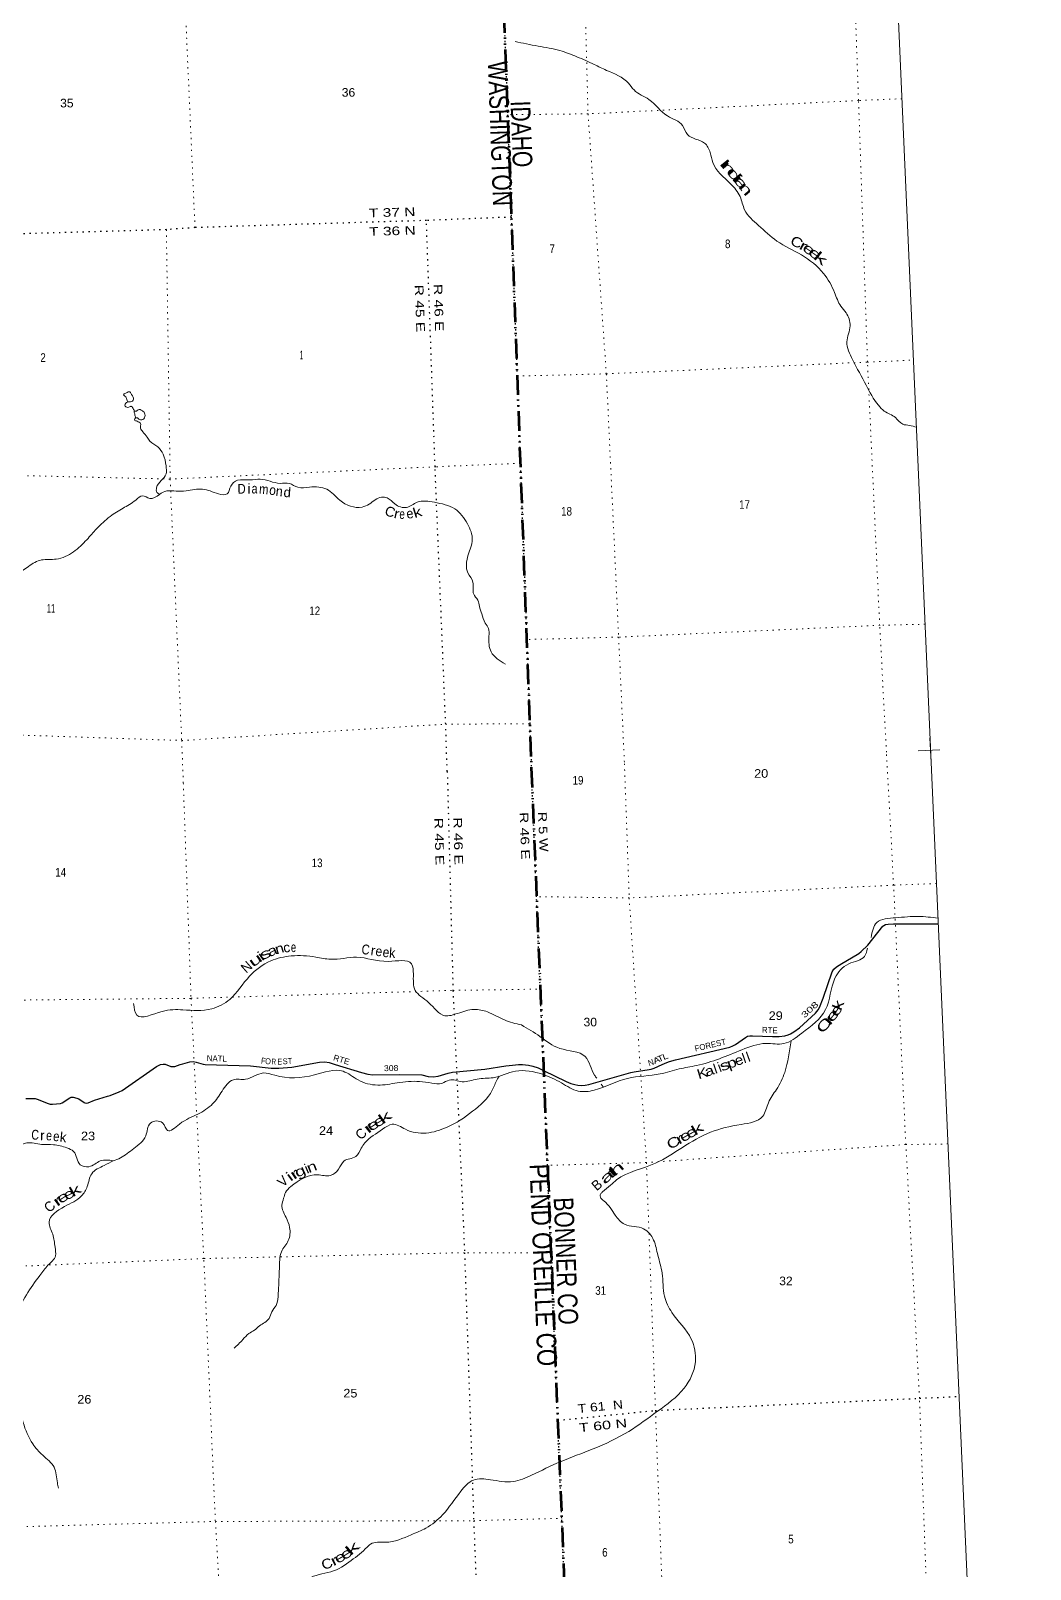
# Model space of a CAD drawing. Header units: feet. Extents: x 727543 to 978287, y 379550 to 572970.
# Drawn here: x 957712 to 978042, y 418284 to 449565 of the extents above; entities that cross this region are included whole.
import ezdxf
from ezdxf.enums import TextEntityAlignment as Align

# ---------------------------------------------------------------- set-up
doc = ezdxf.new("R2010")
doc.units = ezdxf.units.FT
doc.header["$LTSCALE"] = 80
doc.linetypes.add('DASH_DOUBLE_DOT', pattern=[9.2, 5, -1.2, 0.3, -1.2, 0.3, -1.2])
doc.linetypes.add('DOTTED', pattern=[1.5, 0.3, -1.2])
for name, color, linetype, lineweight in [('10', 7, 'DASH_DOUBLE_DOT', 70), ('29', 7, 'Continuous', 25), ('39', 7, 'Continuous', 13), ('4', 7, 'Continuous', 13), ('6', 7, 'DOTTED', 25), ('7', 7, 'DOTTED', 13)]:
    doc.layers.add(name, color=color, linetype=linetype, lineweight=lineweight)
for name, color, linetype in [('12', 7, 'Continuous'), ('30', 7, 'Continuous'), ('41', 7, 'Continuous')]:
    doc.layers.add(name, color=color, linetype=linetype)

msp = doc.modelspace()

# ---------------------------------------------------------------- linework, layer by layer
at = {"layer": '10'}
msp.add_line((967893.66, 434579.43), (969751.99, 388604.51), dxfattribs=at)
msp.add_lwpolyline([(966212.63, 480581.29), (966235.66, 480077.02), (967893.66, 434579.43)], dxfattribs=at)
at = {"layer": '29'}
for points in [[(968142.35, 428426.85), (968599.6, 428201.16), (968697.39, 428162.07), (968778.87, 428137.73), (968837.06, 428125.29), (968922.82, 428120.39), (968988.98, 428125.29), (969059.95, 428138.39), (969915.23, 428385.18), (969984.64, 428399.81), (970291.83, 428442.35), (970331.8, 428451.37), (970395.51, 428473.44), (970557.32, 428547.48), (970649.17, 428587.69), (970701.81, 428605.83), (970829.39, 428642.83), (971932.19, 428901.5), (971995.61, 428924.57), (972047.07, 428951.54), (972247.47, 429098.36), (972287.21, 429120.7), (972336.22, 429130.51), (972395.34, 429132.48), (972798.8, 429113.28), (972934.11, 429118.25), (973049.28, 429132.96), (973120.34, 429150.13), (973165.76, 429173.15), (973233.06, 429208.97), (973347.5, 429294.11), (973671.69, 429591.43), (973724.91, 429656.23), (973755, 429706.66), (973827.59, 429896.54), (974014.74, 430432.37), (974045.38, 430487.15), (974098.06, 430535.34), (974207.17, 430603.01), (974523.41, 430781.69), (974556.29, 430802.58), (974605.3, 430841.81), (974737.96, 430971.2), (975043.91, 431356.68), (975066.75, 431373.28), (975095.37, 431391), (975154.18, 431400.81), (975257.19, 431405.61), (976170.27, 431409.52)], [(957611.43, 427852.42), (957800.22, 427853.3), (957840.62, 427844.09), (958063.83, 427750.72), (958105.17, 427741.71), (958155.88, 427742.34), (958316.98, 427754.9), (958352.02, 427767.88), (958507.36, 427872.14), (958535.5, 427879.57), (958576.4, 427880.51), (958650.23, 427865.34), (958689.39, 427849.1), (958798.18, 427773.74), (958814.91, 427765.37), (958838.4, 427763.74), (958877.68, 427767.46), (959008.47, 427822.87), (959272.77, 427899.65), (959329.58, 427918.19), (959511.59, 427989.36), (959568.69, 428019.21), (960269.95, 428505.7), (960308.7, 428527.37), (960352.64, 428544.12), (960402.85, 428554.58), (960446.22, 428550.85), (960563.94, 428506.43), (960589.05, 428504.34), (960609.58, 428505.2), (960641.35, 428508.53), (960747.73, 428545.7), (960802.45, 428562.96), (960946.8, 428602.73), (961016.25, 428606.44), (961078.61, 428596.45), (961218.78, 428552.49), (961258.16, 428545.97), (962178.88, 428520.73), (962603.47, 428475.32), (962758.6, 428472.93), (963019.25, 428492.16), (963587.08, 428594.35), (963695.87, 428602.72), (963783.74, 428590.16), (963902.76, 428548.84), (964437.35, 428386.46), (964566.2, 428347.32), (964669.09, 428335.89), (965211.54, 428346.75), (965663.84, 428336.01), (965796.38, 428305.46), (965897.46, 428295.54), (965997.22, 428309.65), (966199.94, 428372.94), (966290.12, 428393.38), (966950.51, 428453.62), (967375.75, 428516.92), (967507.75, 428535.74), (967635.37, 428544.11), (967716.96, 428544.11), (967836.21, 428535.73), (967926.42, 428513.82), (968032.88, 428479.21), (968142.35, 428426.85)]]:
    msp.add_lwpolyline(points, dxfattribs=at)
at = {"layer": '39'}
msp.add_line((969355.33, 428094.51), (969317.26, 428145.24), dxfattribs=at)
for points in [[(967562.22, 449345.06), (968029.51, 449253.68), (968474.6, 449161.26), (968822.2, 449035.88), (969173.26, 448880.3), (969421.55, 448760.37), (969872.69, 448498.12), (969982.28, 448361.53), (970286.66, 448167.29), (970662.31, 447834.65), (970970.91, 447636.56), (971070.61, 447452.92), (971416.29, 447282.91), (971530.58, 447089.83), (971584.65, 446887.84), (971947.04, 446451.29), (972139.04, 446197.08), (972232.78, 445926.08), (972514.77, 445607.25), (972885.62, 445290.58), (973390.35, 445006.56), (973836.79, 444630.68), (974061.44, 444242.32), (974189.85, 443964.85), (974295.22, 443832.11), (974376.56, 443566.6), (974313.16, 443241.61), (974427.45, 442878.43), (974702.82, 442358.8), (974952.73, 441949.35), (975073.46, 441833.53), (975298.12, 441700.34), (975448.05, 441565.65), (975586.65, 441541.81), (975727.46, 441502.53)], [(959702.63, 442020.15), (959778.7, 442035.88), (959801.37, 442069.36), (959764.39, 442166.84), (959727.41, 442221.8), (959645.58, 442199.72), (959598.7, 442165.11), (959628.38, 442136.13), (959666.03, 442067.03), (959682.07, 442027.28), (959702.63, 442020.15)], [(959705.88, 442020.82), (959631.93, 441976.31), (959634.14, 441929.84), (959703.78, 441910.84), (959757.47, 441929.58), (959802.9, 441866.91), (959820.82, 441831.84)], [(959843.43, 441694.66), (959825.47, 441774.82), (959818.84, 441829.19), (959861.11, 441833.2), (959894.24, 441859.07), (959982.13, 441838.91), (960033.99, 441768.45), (960009.98, 441678.21), (959926.03, 441658.05), (959865.52, 441697.73), (959843.43, 441694.66)], [(959845.77, 441694.99), (959825.18, 441653.3), (959877.05, 441625.37), (959943.9, 441579.91), (959946.39, 441484.85), (959990.28, 441411.99), (960078.26, 441304.75), (960136.76, 441222.46), (960294.08, 441102.29), (960406.27, 440953.67), (960463.89, 440719.44), (960463.6, 440555.39), (960270.72, 440274.93), (960279.27, 440180.15), (960329.44, 440137.76)], [(967367.12, 436686.8), (967076.29, 436936.36), (967030.86, 437254.19), (967023.37, 437411.8), (966955.47, 437522.01), (966887.95, 437709.19), (966838.3, 437860.76), (966804.01, 437986.72), (966721.22, 438112.43), (966705.85, 438350.67), (966603.85, 438540.28), (966610.49, 438911.19), (966693.01, 439216.83), (966594.75, 439540.27), (966335.71, 439843.98), (965922.99, 439978.43), (965569.24, 439977.95), (965355.9, 439872.71), (965115.97, 439944.43), (964960.57, 440066.71), (964848.67, 440081.69), (964598.55, 439942.31), (964449.86, 439880.62), (964000.54, 440019.43), (963733.24, 440241.74), (963573.51, 440284.84), (963381.41, 440285.91), (963145.03, 440282.86), (962973.58, 440359.84), (962783.4, 440363.02), (962381.14, 440447.34), (962169.64, 440431.29), (961919.24, 440425.56), (961779.29, 440307.58), (961708.02, 440148.28), (961532.05, 440150.11), (961208.08, 440246.22), (960872.19, 440210.13), (960668.18, 440206.59), (960482.13, 440207.94), (960327.77, 440137.88), (960133.56, 440055.82), (959983.34, 440111.52), (959848, 440024.13), (959589.04, 439858.01), (959326.15, 439689.68), (959049.04, 439437.65), (958853.28, 439217.8), (958579.92, 438972.02), (958231.25, 438821.93), (957930.8, 438805.74), (957666.18, 438673.78), (957422.5, 438569.13), (957246.63, 438654), (957043.1, 438597.82)], [(976165.32, 431522.62), (975766.93, 431558.05), (975305.18, 431531.66), (974918.18, 431432.35), (974806.06, 431127.66)], [(974731.03, 430909.22), (974673.15, 430745.9), (974349.72, 430593.9), (974069.24, 430302.12), (973879.27, 429662.29), (973395.68, 429185.28), (973028.7, 428971.52), (972668.54, 428974.79), (972175.79, 428845.51), (971254.17, 428525.53), (970897.83, 428456.11), (970516.85, 428355), (969852.14, 428265.25), (969169.05, 428024.68), (968848.49, 428005.74), (968508.71, 428171.87), (968120.69, 428348), (967571.39, 428410.13), (967115.15, 428278.73), (966795, 428251.71), (966488.44, 428197.06), (966223.72, 428231.68), (966073.62, 428163.01), (965869.07, 428168.42), (965620.59, 428201.88), (965165, 428173.78), (964768.96, 428128.58), (964369.12, 428233.02), (964064.61, 428409.31), (963484.08, 428334.12), (962675.45, 428327.89), (962440.45, 428374.21), (962081.02, 428247.92), (961832.84, 428236.85), (961602.26, 428005.99), (961411.69, 427744.85), (961111.05, 427538.64), (960737.49, 427334.66), (960495.56, 427204.45), (960392.41, 427358.97), (960149.86, 427356.29), (960050.36, 427093.88), (959806.82, 426840.07), (959535.8, 426647.57), (959390.94, 426591.34)], [(959803.97, 429788.15), (959866.88, 429552.53), (960382.76, 429626.33), (960807.78, 429658.89), (961393.29, 429677.64), (961759.31, 429871.1), (962163.27, 430343.97), (962592.04, 430652.11), (963011.44, 430753.21), (963510.12, 430730.93), (963811.78, 430686.11), (964337.43, 430728.03), (964985.02, 430642.74), (965456.94, 430590.7), (965494.06, 430384.1), (965531.59, 430054), (965803.29, 429809.15), (966136.98, 429539.23), (966393.43, 429585.16), (966728.98, 429665.64), (967000.49, 429617.2), (967344.81, 429453.14), (967694.02, 429350.07)], [(969224.98, 428268.2), (969179.39, 428328.96), (968989.66, 428707.72), (968471.26, 428874.75), (968068.26, 429116.72), (967694.02, 429350.07)], [(945727.32, 429013.37), (946013.45, 429013.72), (946237.73, 428978.99), (946488.44, 428903.12), (946651.89, 428794.31), (946802.16, 428589.63), (947163.67, 428406.22), (947593.43, 428155.54), (947865.35, 427983.6), (948067.86, 427862.67), (948243.08, 427683.61), (948401.93, 427276.89), (948499.65, 426994.51), (948642.91, 426769.21), (948861.13, 426657.21), (949078.44, 426794.23), (949224.39, 426826.23), (949494.1, 426735.17), (949850.96, 426717.56), (950232.63, 426458.27), (950357, 426246.14), (950676.64, 425704.15), (951006.5, 425429.97), (951490.43, 425496.01), (951797.09, 425510.17), (952155.85, 425340.79), (952577.99, 425312.45), (952932.72, 425258.28), (953489.12, 425099.33), (953951.81, 425030.6), (954524.23, 424836.05), (954620.39, 424776.33), (954763.91, 424816.31), (954898.51, 424872.01), (955025.92, 425103.49), (955155.12, 425223.71), (955437.04, 425208.21), (955776.52, 425367.87), (956162.53, 425720.33), (956389.7, 425823.44), (956649.22, 425810.81), (956944.75, 425921.58), (957017.59, 426075.26), (957071.12, 426250.2), (957246.49, 426376.9), (957324.11, 426593.61), (957450.15, 426851.35), (957628.92, 426951.9), (957931.75, 426923.34), (958176.84, 426916.03), (958447.19, 426851.33), (958584.53, 426777.58), (958719.94, 426509.34), (958894.01, 426467.91), (959126.49, 426585.47), (959391.11, 426591.34)], [(973175.93, 429029.99), (973047.19, 428387.31), (972879.32, 428040.29), (972715.49, 427770.43), (972600.5, 427495.06), (972160.28, 427328.06), (971537.6, 427169.65), (970967.22, 426862.13), (970417.87, 426539.53), (969628.72, 426200.22), (969504.83, 426094.47), (969344.21, 425956.4), (969330.06, 425942.12)], [(961845.95, 422778.45), (962026.85, 422954.04), (962149.78, 423077.97), (962251.69, 423140.05), (962366.13, 423233.16), (962558.39, 423385.05), (962614.13, 423517.58), (962700.24, 423649.7), (962746.13, 423893.08), (962767.32, 424337.65), (962776.7, 424583.15), (962808.88, 424740.77), (962950.73, 424966.94), (962977.09, 425235.62), (962905.9, 425436.37), (962817.83, 425688.88), (962855.11, 425826.52), (962891.53, 425941.84), (963004.39, 426065.23), (963548, 426304.51), (963803.6, 426289.66), (963974.83, 426418.16), (964081.43, 426583.75), (964321.34, 426675.39), (964433.88, 426843.32), (964508.83, 426956.62), (964868.6, 427230.74), (965063.51, 427332.15), (965331.83, 427228.87), (965754.39, 427153.97), (966179, 427271.55), (966700.01, 427594.68), (967098.23, 428022.7), (967198.15, 428238.57), (967236.59, 428306.56)], [(958060.46, 424467.88), (958214.4, 424656.22), (958205.09, 424833.91), (958159.06, 425094.72), (958083.41, 425341.81), (958396.49, 425658.02), (958745.1, 425874.86), (958860.41, 426067.23), (958951.95, 426327.2), (959206.09, 426494.5), (959391.11, 426591.34)], [(969330.06, 425942.12), (969295.02, 425897.81), (969297.47, 425848.78), (969369.98, 425773.49), (969601.65, 425481.99), (969789.29, 425297.5), (970178.31, 425206.66), (970380.49, 424976.37), (970467.48, 424667.11), (970555.21, 424305.24), (970602.16, 423833.89), (970752.95, 423503.69), (971147.21, 422965.63), (971230.25, 422500.24), (971001.53, 421963.73), (970459.8, 421495.74), (969874.44, 421088.21), (969148.98, 420729.99), (968483.08, 420470.08), (967898.81, 420196.26), (967525.37, 420067.21), (967060.23, 420105.43), (966714.83, 420097.32), (966457.82, 419869.12), (966088.46, 419392), (965750.77, 419121.07), (965450.46, 418985.75), (964926.6, 418832.56), (964623.12, 418796.29), (964555.5, 418736.03), (964230.11, 418461.69), (963815.47, 418231.25), (963365.92, 418088.05), (963130.32, 417682.79), (962754.6, 417249.88), (962363.83, 416949.82), (962105.44, 416747.87), (961627.43, 416568.75), (961293.45, 416265.62), (960990.6, 416178.76), (960668.78, 416337.94), (960581.68, 416649.23), (960245.62, 416655.79), (959797.87, 416516.74), (959539.62, 416505.13), (959375.17, 416324.34), (959143.65, 416265.55)], [(958060.46, 424467.88), (957897.5, 424258.81), (957623.05, 423861.62), (957420.25, 423447.97), (957355.13, 423108.4), (957451.68, 422809.76), (957448.32, 422372.21), (957443.16, 421892.04), (957556.75, 421268.3), (957751.46, 420833.1), (957955.66, 420602.92), (958184.9, 420357.86), (958253.95, 420043.59), (958275.91, 419933.38)]]:
    msp.add_spline(points, degree=3, dxfattribs=at)
at = {"layer": '4'}
for p, q in [((976000.93, 435185.5), (976023.27, 434686)), ((976000.93, 435185.5), (976023.27, 434686)), ((976000.93, 435185.5), (976023.27, 434686)), ((976200.66, 434944.18), (975762.35, 434924.57)), ((976200.66, 434944.18), (975762.35, 434924.57)), ((976200.66, 434944.18), (975762.35, 434924.57))]:
    msp.add_line(p, q, dxfattribs=at)
msp.add_lwpolyline([(969937.84, 572954.67), (978041.59, 388968.11), (947496.78, 387643.8), (916945.33, 386361.5), (886396.97, 385118.33), (855846.95, 383920.08), (825295.31, 382766.75), (794742.09, 381652.54), (764187.38, 380580.36), (733631.22, 379550.22), (727552.54, 563611.91)], dxfattribs=at)
msp.add_lwpolyline([(969937.84, 572954.67), (978041.59, 388968.11), (947496.78, 387643.8), (916945.33, 386361.5), (886396.97, 385118.33), (855846.95, 383920.08), (825295.31, 382766.75), (794742.09, 381652.54), (764187.38, 380580.36), (733631.22, 379550.22), (727552.54, 563611.91)], dxfattribs=at)
at = {"layer": '6'}
for points in [[(966212.63, 480581.29), (966263.14, 479313.13), (966305.64, 478156.71), (966459.79, 473926.67), (966512.63, 472476.61), (966652.37, 468641.85), (966706.39, 467159.47), (966845.67, 463337.5), (966900.87, 461822.84), (967040.14, 458001.19), (967095.16, 456491.31), (967232.96, 452709.88), (967289.55, 451157.05), (967409.75, 447858.65), (967485.64, 445776.02), (967603.43, 442543.79), (967800.7, 437177.08), (967861.05, 435474.23), (967893.66, 434579.43)], [(967485.64, 445776.02), (965759.94, 445707.98), (961052.51, 445562.99), (960470.25, 445521.36), (955746.3, 445383.69), (955186.23, 445343.11), (950399.75, 445202.5), (949855.53, 445168.74), (945088.84, 444994.63), (945045.11, 444990.48)], [(966182.81, 434504.8), (966151.48, 435467.06), (965935.2, 440699.96), (965759.94, 445707.98)], [(966182.81, 434504.8), (966300.09, 430054.06), (966535.17, 424720.77), (966721.72, 419271.53), (966926.96, 413928.58), (967126.06, 408664.26), (967415.17, 403380.4), (967560.67, 398135.53), (967785.66, 392801.72), (967959.29, 388526.33)], [(969751.99, 388604.51), (969717.51, 389457.63), (969579.89, 392862.22), (969504.34, 394731.36), (969363.46, 398216.59), (969289.71, 400041.25), (969150.96, 403473.88), (969075.33, 405345.01), (968931.96, 408781.85), (968860.81, 410652.23), (968723.73, 414043.66), (968648.39, 415907.5), (968511.45, 419324.13), (968429.98, 421310.96), (968292.14, 424720.95), (968220.35, 426497.12), (968075.53, 430079.98), (967999.57, 431959.14), (967893.66, 434579.43)], [(968429.98, 421310.96), (970418.4, 421513.8), (975789.05, 421760.81), (976595.6, 421797.53)]]:
    msp.add_lwpolyline(points, dxfattribs=at)
at = {"layer": '7'}
for p, q in [((966151.48, 435467.06), (967861.05, 435474.23)), ((968292.14, 424720.95), (968234.87, 424720.94))]:
    msp.add_line(p, q, dxfattribs=at)
for points in [[(961052.51, 445562.99), (960817.61, 450890.2), (960585.11, 456251.94), (960350.49, 461573.09), (960133.84, 466899.13), (960062.86, 468581.65)], [(975117.04, 434896.14), (974979.51, 437470.99), (974731.07, 442827.94), (974549.09, 448147.51), (974376.32, 453017.94)], [(968918.35, 452756.56), (969047.13, 447875.96), (969419.57, 442589.66), (969669.84, 437236.85), (969787.87, 434662.26)], [(975433.45, 448182.91), (974549.09, 448147.51), (969047.13, 447875.96), (967409.75, 447858.65)], [(960470.25, 445521.36), (960547.45, 440449.99), (960781.77, 435134.91), (960814.71, 434271.38)], [(967603.43, 442543.79), (969419.57, 442589.66), (974731.07, 442827.94), (975667.51, 442868.99)], [(967668.05, 440770.41), (965949.32, 440700.62), (960547.45, 440449.99), (955334.03, 440572.76), (950030.61, 440462.45), (945247.91, 440237.68)], [(975904.03, 437498.93), (974983.26, 437477.24), (969669.84, 437236.85), (967802.24, 437187.28)], [(945475.19, 434910.59), (950200.68, 435053.21), (955501.12, 435311.22), (960781.77, 435134.91), (966151.48, 435467.06)], [(977313.23, 388936.05), (977327.39, 389674.7), (977097.62, 394983.97), (976899.79, 400262.53), (976726.09, 405736.74), (976113.13, 411720.32), (975984.85, 416405.2), (975789.05, 421760.81), (975510.54, 426919.69), (975262.61, 432189.52), (975117.04, 434896.14)], [(969787.87, 434662.26), (969884.32, 431934.01), (970235.08, 426554.18), (970418.4, 421513.8), (970619.71, 416130.14), (970960.3, 410828.74), (971301.31, 405480.8), (971634.25, 400132.43), (971956.26, 394838.16), (971944.14, 389629.52), (971964.49, 388701.28)], [(960814.71, 434271.38), (960971.49, 429892.29), (961234.48, 424566.55), (961466.38, 419255.37), (961789.44, 413863.96), (961877.31, 409514.41)], [(976136.29, 432225.74), (975262.4, 432193.56), (969884.32, 431934.01), (967999.57, 431959.14)], [(945694.77, 429764.59), (950348.19, 429847.95), (955659.46, 429838.71), (960971.49, 429892.29), (966300.09, 430054.06), (968075.53, 430079.98)], [(976369.46, 426932.01), (975510.54, 426919.69), (970235.08, 426554.18), (968220.35, 426497.12)], [(967819.7, 424720.9), (966535.17, 424720.77), (961230.67, 424600.77), (955842.61, 424377.14), (951396.82, 424467.15)], [(946154.88, 418980.63), (950840.41, 419107.62), (956072.18, 419110.39), (961466.38, 419255.37), (966721.72, 419271.53), (968511.63, 419321.23)]]:
    msp.add_lwpolyline(points, dxfattribs=at)

# ---------------------------------------------------------------- texts
at = {"layer": '10', "width": 0.8}
for s, p in [('WASHINGTON', (967008.59, 448941.93)), ('IDAHO', (967469.67, 448136.39))]:
    msp.add_text(s, height=400, rotation=272.087, dxfattribs=at).set_placement(p)
at = {"layer": '12'}
for s, width, p in [('PEND OREILLE CO', 0.85, (967855.31, 426520.07)), ('BONNER CO', 0.8, (968347.09, 425837.56))]:
    msp.add_text(s, height=400, rotation=272.315, dxfattribs=dict(at, width=width)).set_placement(p)
at = {"layer": '30'}
for s, rotation, width, p in [('308', 42.524, 1.5, (973597.12, 429618.02)), ('F', 353.895, 0.85, (962436.24, 428563.61)), ('O', 353.895, 0.75, (962532.3, 428553.64)), ('R', 359.117, 0.65, (962653.09, 428544.56)), ('E', 2.219, 0.75, (962780.31, 428545.98)), ('S', 4.219, 0.8, (962891.5, 428553.64)), ('T', 4.219, 0.9, (962989.1, 428560.13)), ('RTE', 343.104, 1.05, (964015.65, 428586.58)), ('A', 24.588, 1.25, (970464.39, 428581.94)), ('T', 23.143, 1.35, (970543.58, 428617.15)), ('L', 20.514, 1.25, (970638.67, 428656.63)), ('308', 1.147, 1.1, (965044.11, 428414.25))]:
    msp.add_text(s, height=120, rotation=rotation, dxfattribs=dict(at, width=width)).set_placement(p, align=Align.CENTER)
for s, rotation, p in [('RTE', 357.275, (972742.82, 429186.02)), ('FOREST', 13.201, (971547.8, 428883.24)), ('NATL', 358.43, (961495.64, 428611.16)), ('N', 19.107, (970344.5, 428532.49))]:
    msp.add_text(s, height=120, rotation=rotation, dxfattribs=at).set_placement(p, align=Align.CENTER)
at = {"layer": '41'}
for s, rotation, width, p in [('I', 308.938, 2.05, (971751.16, 446806.29)), ('n', 310.611, 1.95, (971840.16, 446704.61)), ('d', 309.957, 2, (971941.42, 446582.56)), ('i', 309.957, 1.7, (972020.82, 446487.79)), ('a', 308.809, 1.9, (972086.27, 446409.68)), ('n', 309.317, 1.9, (972178.46, 446289.49)), ('C', 332.997, 1.25, (973247.7, 445179.45)), ('r', 331.752, 1.6, (973385, 445106.08)), ('e', 326.111, 1.6, (973487.34, 445041.7)), ('e', 324.087, 1.7, (973606.96, 444956.03)), ('k', 321.336, 2, (973717.51, 444862.84)), ('D', 0.293, 0.85, (962001.05, 440152.86)), ('a', 359.698, 0.8, (962263.72, 440157.93)), ('m', 355.267, 0.85, (962444.6, 440145.23)), ('o', 352.26, 0.9, (962619.31, 440127.91)), ('n', 354.321, 0.95, (962757.81, 440103.88)), ('C', 342.509, 1.05, (964991.89, 439690.87)), ('r', 347.217, 1.15, (965135.31, 439652.16)), ('e', 9.467, 0.95, (965438.29, 439651.68)), ('k', 17.16, 1.3, (965603.7, 439680.42)), ('e', 357.579, 0.75, (965262.34, 439640.92)), ('u', 35.222, 1.8, (962336.77, 430590.97)), ('i', 35.222, 1.5, (962449.88, 430670.26)), ('s', 27.119, 1.65, (962526.45, 430712.35)), ('a', 22.481, 1.35, (962659.76, 430768.48)), ('n', 16.656, 1.2, (962796.96, 430810.2)), ('c', 8.602, 1.05, (962930.47, 430828.62)), ('e', 0.087, 0.7, (963056.66, 430833.33)), ('C', 352.695, 0.85, (964511.6, 430786.36)), ('e', 352.3, 0.9, (964780.73, 430751.54)), ('e', 352.3, 0.9, (964926.54, 430731.37)), ('k', 356.757, 0.95, (965059.45, 430716.9)), ('k', 66.918, 1.45, (974225.88, 429716.03)), ('C', 49.027, 1.65, (973918.89, 429279.47)), ('r', 49.049, 2.1, (974021.76, 429393.1)), ('e', 51.049, 1.8, (974093.64, 429487.07)), ('e', 55.474, 1.65, (974174.5, 429599.23)), ('s', 20.527, 1.45, (971858.46, 428438.35)), ('p', 20.527, 1.3, (972002.72, 428488.07)), ('e', 19.063, 1.15, (972146.99, 428542.43)), ('K', 16.511, 1.2, (971399.51, 428276.57)), ('a', 19.125, 1.25, (971546.04, 428325.17)), ('r', 38.945, 2, (964643.51, 427186.58)), ('e', 33.278, 1.6, (964727.64, 427238.7)), ('e', 31.691, 1.55, (964843.47, 427311.13)), ('k', 35.502, 1.9, (964969.74, 427395.49)), ('k', 31.45, 1.75, (971320.83, 427154.53)), ('C', 357.254, 0.8, (957796.65, 427018.92)), ('e', 355.916, 0.8, (958078.24, 427004.8)), ('e', 353.623, 0.85, (958221.9, 426989.24)), ('C', 30.438, 1.35, (970830.17, 426874.39)), ('r', 30.438, 1.65, (970960.51, 426950.98)), ('e', 29.677, 1.45, (971066.64, 427011.55)), ('e', 28.45, 1.45, (971191.05, 427080.31)), ('i', 37.142, 1.55, (963034.91, 426188.12)), ('r', 34.425, 1.8, (963130.55, 426242.02)), ('g', 24.549, 1.45, (963229.39, 426288.18)), ('i', 23.112, 1.1, (963360.87, 426335.56)), ('n', 20.999, 1.35, (963462.42, 426373.77)), ('a', 40.643, 1.95, (969492.96, 426192.54)), ('t', 40.324, 1.8, (969602.76, 426285.43)), ('h', 40.264, 1.95, (969692.88, 426352.79)), ('k', 30.226, 1.7, (958664.04, 425902.91)), ('r', 36.34, 1.9, (958315.39, 425698.03)), ('e', 32.377, 1.55, (958411.83, 425766.79)), ('e', 27.674, 1.4, (958530.23, 425826.49)), ('r', 26.233, 1.55, (963928.3, 418373.8)), ('e', 29.233, 1.45, (964045.72, 418441.7)), ('e', 31.741, 1.55, (964178.77, 418521.06)), ('k', 40.668, 2.1, (964317.33, 418637.17)), ('C', 22.459, 1.15, (963774.32, 418304.16))]:
    msp.add_text(s, height=200, rotation=rotation, dxfattribs=dict(at, width=width)).set_placement(p, align=Align.CENTER)
for s, rotation, p in [('i', 0.368, (962152.37, 440153.73)), ('d', 355.679, (962922.6, 440081.67)), ('r', 352.695, (964661.54, 430767.13)), ('N', 41.509, (962166.57, 430455.33)), ('l', 19.125, (971667.85, 428364.76)), ('i', 20.527, (971755.2, 428399.38)), ('l', 19.063, (972253.34, 428579.09)), ('l', 19.892, (972338.6, 428607.61)), ('r', 358.667, (957946.18, 427005.7)), ('k', 354.416, (958361.05, 426971.04)), ('C', 45.356, (964499.44, 427067.87)), ('V', 43.818, (962905.43, 426102.56)), ('B', 40.766, (969290.94, 426024.7)), ('C', 43.501, (958163.06, 425588.16))]:
    msp.add_text(s, height=200, rotation=rotation, dxfattribs=at).set_placement(p, align=Align.CENTER)
at = {"layer": '6'}
for s, rotation, width, p in [('T 37 N', 1.764, 1.35, (965064.85, 445786.62)), ('T 36 N', 1.764, 1.35, (965071.03, 445408.19)), ('R 45 E', 272.004, 1.35, (965539.21, 443916.35)), ('R 46 E', 272.004, 1.35, (965922.17, 443931.64)), ('R 46 E', 272.315, 1.35, (967672.94, 433191.61)), ('R 5 W', 272.315, 1.25, (968046.05, 433275.35)), ('R 45 E', 271.509, 1.35, (965934.72, 433078.44)), ('R 46 E', 271.509, 1.35, (966320.19, 433087.57)), ('T 61  N', 5.825, 1.2, (969306.49, 421507.27)), ('T 60 N', 5.825, 1.4, (969360.01, 421123.2))]:
    msp.add_text(s, height=175, rotation=rotation, dxfattribs=dict(at, width=width)).set_placement(p, align=Align.CENTER)
at = {"layer": '7'}
for s, width, p in [('36', 1.05, (964174.51, 448224.58)), ('35', 1.05, (958446.27, 448006.84)), ('7', 0.85, (968318.95, 445048.55)), ('8', 0.85, (971888.46, 445145.21)), ('2', 0.85, (957962.19, 442833.36)), ('1', 0.4, (963219.15, 442887.83)), ('18', 0.85, (968610.19, 439707.36)), ('17', 0.85, (972230.33, 439845.64)), ('11', 0.65, (958123.07, 437732.54)), ('12', 0.85, (963488.11, 437683.55)), ('20', 1.1, (972568.67, 434376.79)), ('19', 0.85, (968842.85, 434238.27)), ('13', 0.85, (963536.53, 432559.94)), ('14', 0.85, (958320.19, 432368.12)), ('30', 1.05, (969092.49, 429322.11)), ('29', 1.1, (972864.44, 429452.63)), ('24', 1.1, (963718.35, 427116.2)), ('23', 1.1, (958877.31, 427006.66)), ('32', 1.05, (973072.34, 424059.28)), ('31', 0.85, (969303.45, 423863.88)), ('26', 1.1, (958801.99, 421652.19)), ('25', 1.1, (964213.01, 421776.69)), ('5', 0.85, (973174.04, 418809.37)), ('6', 0.85, (969390.07, 418540.81))]:
    msp.add_text(s, height=175, dxfattribs=dict(at, width=width)).set_placement(p, align=Align.CENTER)

doc.saveas('drawing.dxf')
